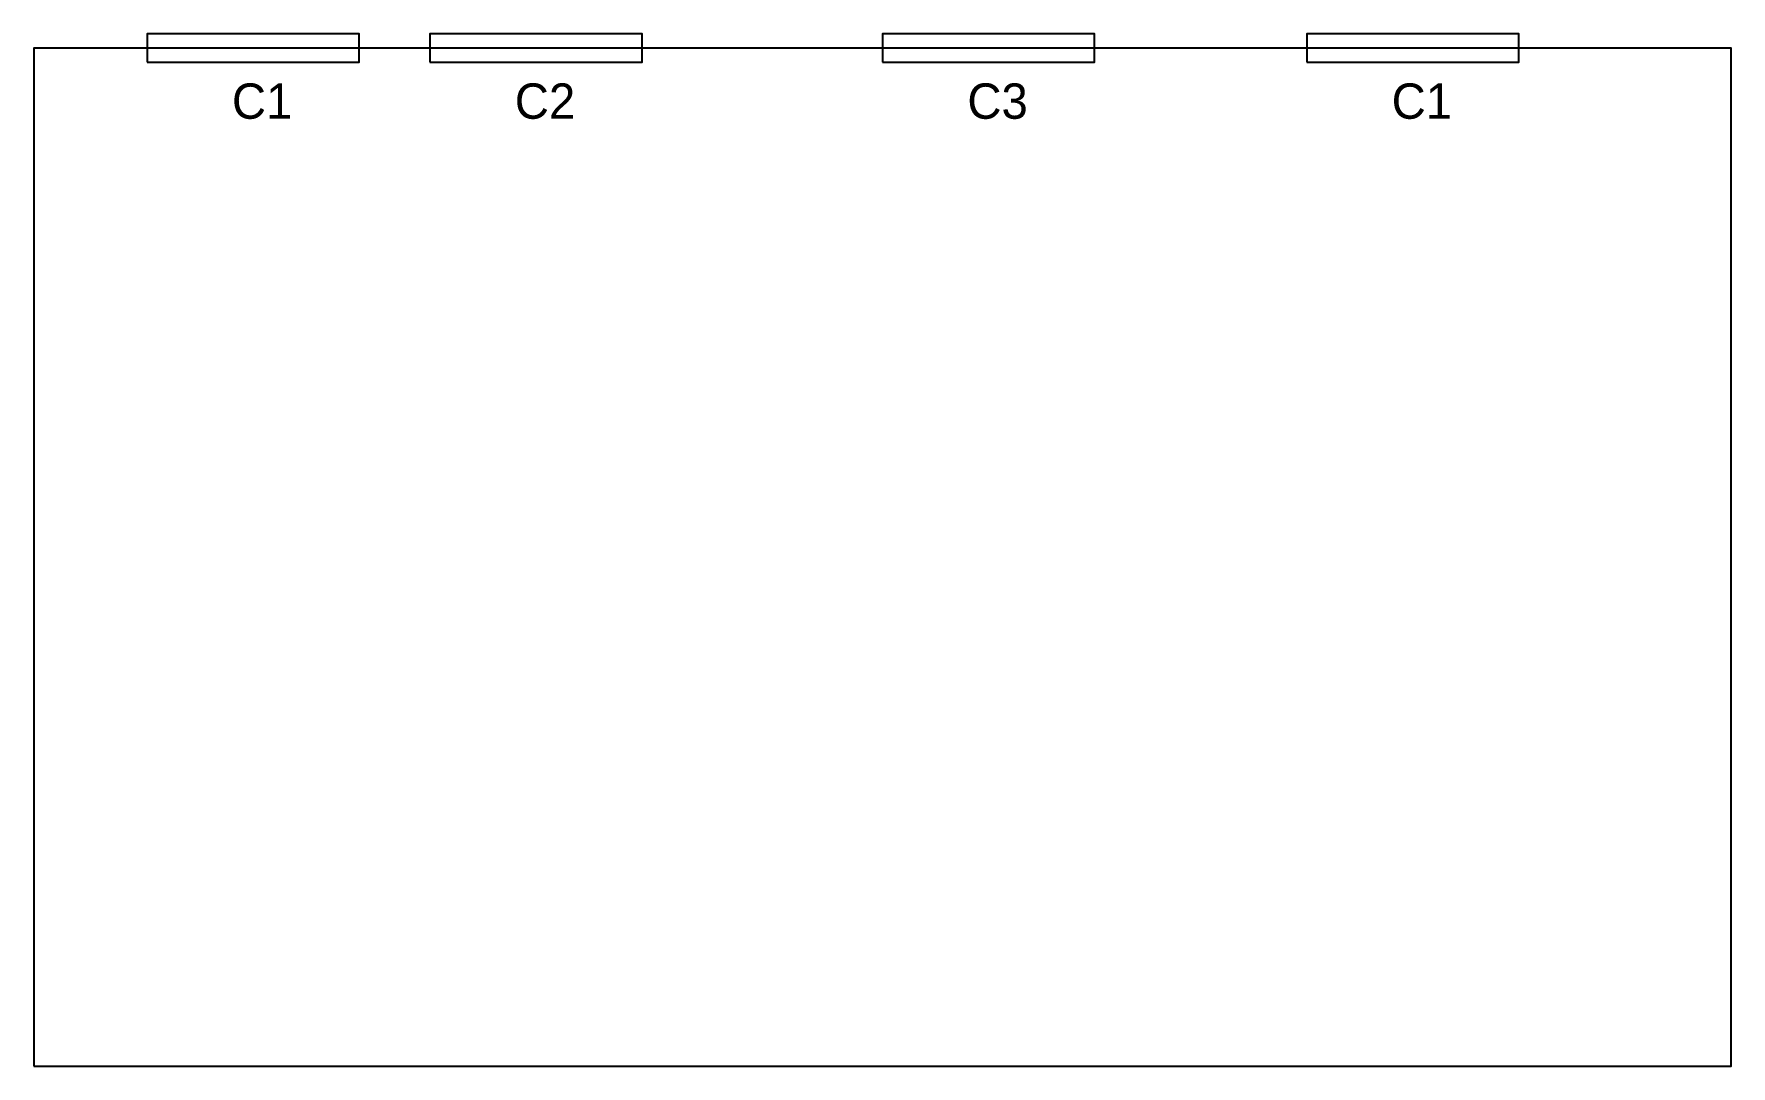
# Model space of a CAD drawing. Extents: x 0 to 12000, y 0 to 7300.
import ezdxf

# ---------------------------------------------------------------- set-up
doc = ezdxf.new("R2010")
doc.units = 0
doc.layers.get('0').update_dxf_attribs({"linetype": 'CONTINUOUS'})
doc.layers.add('墙体', color=7, linetype='CONTINUOUS')
doc.layers.add('门窗', color=5, linetype='CONTINUOUS')

# ---------------------------------------------------------------- blocks, each defined once
blk = doc.blocks.new('C-1500')
blk.add_lwpolyline([(0, 0), (1500, 0), (1500, 200), (0, 200)], close=True)
blk.add_attdef('NUMBER', (600, -400), '', height=250)

msp = doc.modelspace()

# ---------------------------------------------------------------- linework, layer by layer
at = {"layer": '墙体'}
msp.add_lwpolyline([(0, 0), (12000, 0), (12000, 7200), (0, 7200)], close=True, dxfattribs=at)

# ---------------------------------------------------------------- block references
at = {"layer": '门窗'}
ref = msp.add_blockref('C-1500', (800, 7100), dxfattribs=at)
ref.add_attrib('NUMBER', 'C1', (1400, 6700), dxfattribs={"height": 250})
ref = msp.add_blockref('C-1500', (2800, 7100), dxfattribs=at)
ref.add_attrib('NUMBER', 'C2', (3400, 6700), dxfattribs={"height": 250})
ref = msp.add_blockref('C-1500', (6000, 7100), dxfattribs=at)
ref.add_attrib('NUMBER', 'C3', (6600, 6700), dxfattribs={"height": 250})
ref = msp.add_blockref('C-1500', (9000, 7100), dxfattribs=at)
ref.add_attrib('NUMBER', 'C1', (9600, 6700), dxfattribs={"height": 250})

doc.saveas('drawing.dxf')
